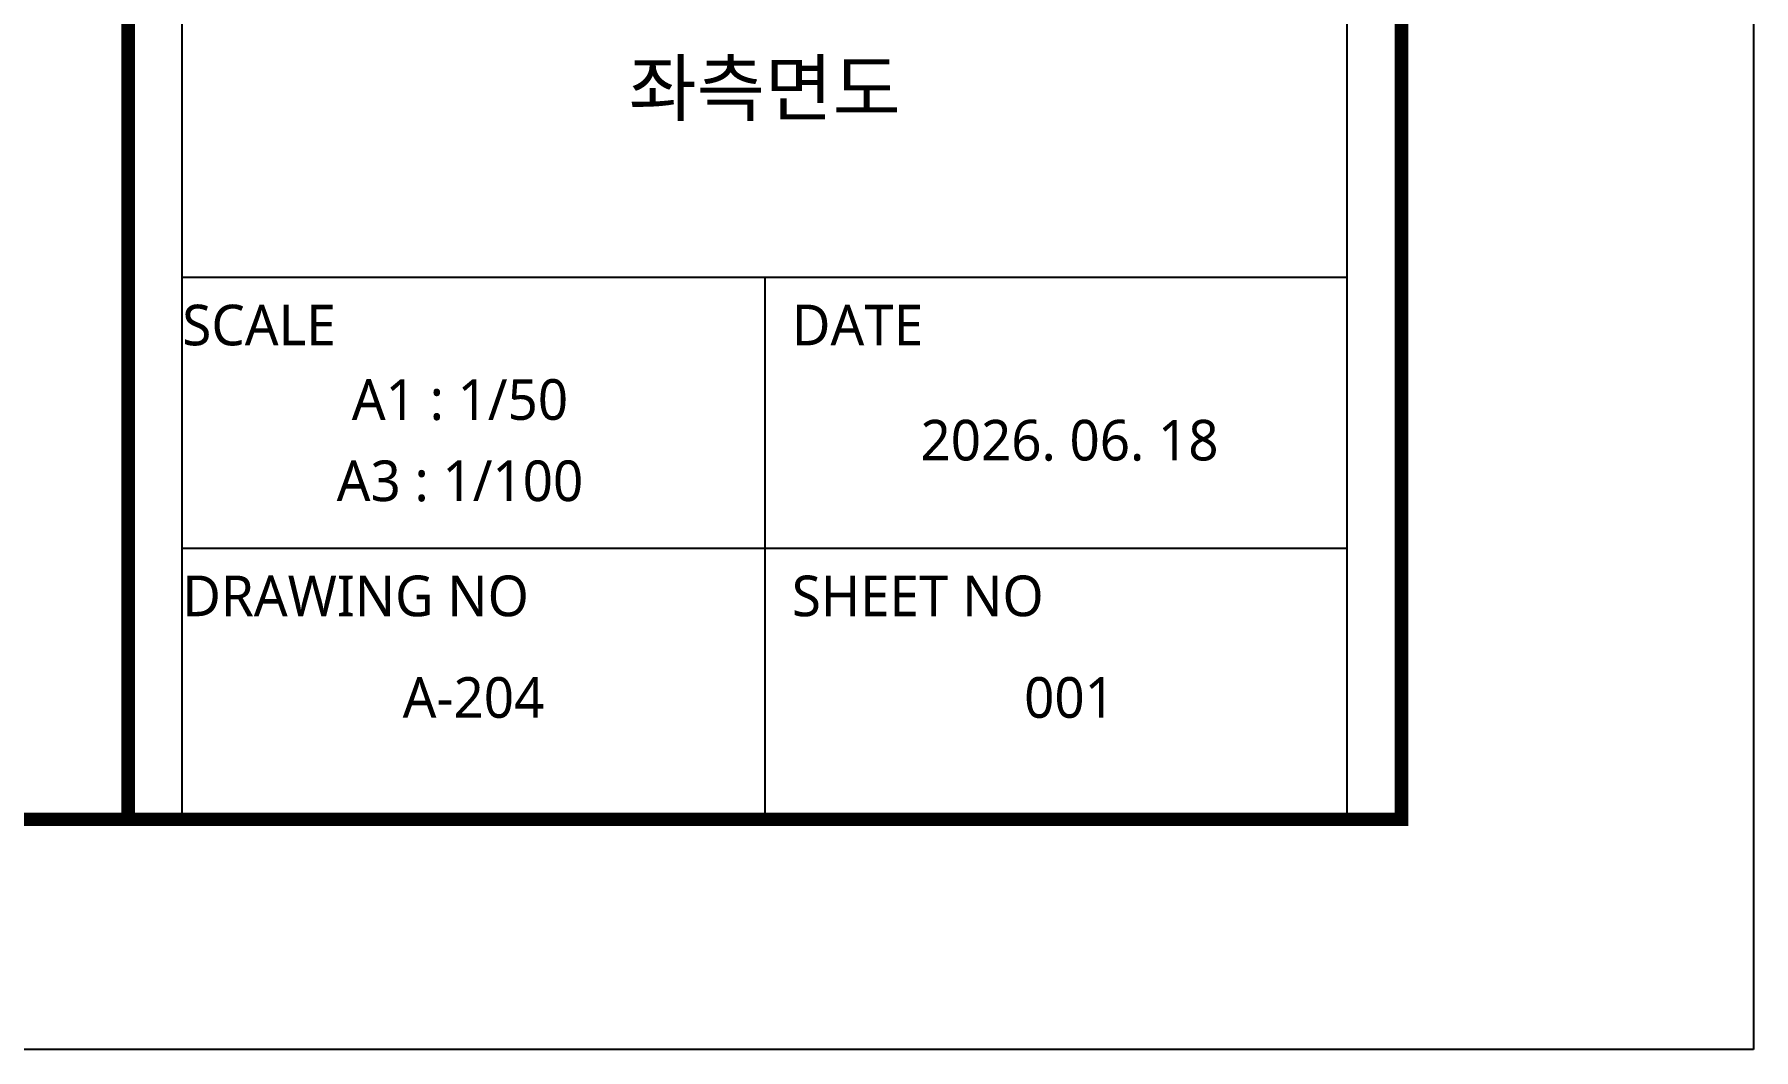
# Model space of a CAD drawing. Header units: millimetres. Extents: x 2135 to 254135, y 1035 to 90135.
# Drawn here: x 163789 to 170135, y 30735 to 34483 of the extents above; entities that cross this region are included whole.
import ezdxf
from ezdxf.enums import TextEntityAlignment as Align

# ---------------------------------------------------------------- set-up
doc = ezdxf.new("R2010")
doc.units = ezdxf.units.MM
for name, color, linetype in [('form_TED.A', 40, 'Continuous'), ('TEXT1_TED.A', 2, 'Continuous'), ('TEXT2_TED.A', 3, 'Continuous'), ('WA2(가벽)_TED.A', 7, 'Continuous')]:
    doc.layers.add(name, color=color, linetype=linetype)
doc.styles.add('맑은고딕', font='malgun.ttf')

# ---------------------------------------------------------------- blocks, each defined once
blk = doc.blocks.new('FORM_TED.A')
at = {"layer": 'form_TED.A', "color": 253, "ltscale": 30}
for p, q in [((362, 8.5), (362, 258.5)), ((405, 8.5), (405, 258.5))]:
    blk.add_line(p, q, dxfattribs=at)
at = {"layer": 'form_TED.A', "ltscale": 30}
for p, q in [((405, 28.5), (362, 28.5)), ((383.5, 28.5), (383.5, 8.5)), ((405, 18.5), (362, 18.5))]:
    blk.add_line(p, q, dxfattribs=at)
blk.add_lwpolyline([(420, 0), (0, 0), (0, 297), (420, 297)], close=True, dxfattribs=at)
at = {"layer": 'form_TED.A', "ltscale": 30, "const_width": 0.5}
blk.add_lwpolyline([(407, 8.5), (7, 8.5), (7, 288.5), (407, 288.5)], close=True, dxfattribs=at)
blk.add_lwpolyline([(360, 8.5), (360, 288.5)], dxfattribs=at)
at = {"layer": 'TEXT1_TED.A', "style": '맑은고딕'}
blk.add_text('2026. 06. 18', height=1.5, dxfattribs=at).set_placement((394.75, 22.5), align=Align.MIDDLE_CENTER)
at = {"layer": 'TEXT2_TED.A', "style": '맑은고딕'}
for s, p in [('SCALE', (362, 27.5)), ('DATE', (384.5, 27.5)), ('DRAWING NO', (362, 17.5)), ('SHEET NO', (384.5, 17.5))]:
    blk.add_text(s, height=1.5, dxfattribs=at).set_placement(p, align=Align.TOP_LEFT)

msp = doc.modelspace()

# ---------------------------------------------------------------- block references
at = {"layer": 'WA2(가벽)_TED.A', "xscale": 100, "yscale": 100, "zscale": 100}
msp.add_blockref('FORM_TED.A', (128134.6, 30735.4), dxfattribs=at)

# ---------------------------------------------------------------- texts
at = {"layer": 'TEXT1_TED.A', "style": '맑은고딕'}
for s, height, p in [('좌측면도', 200, (166484.6, 34285.4)), ('A1 : 1/50', 150, (165359.6, 33135.4)), ('A3 : 1/100', 150, (165359.6, 32835.4)), ('A-204', 150, (165409.6, 32035.4)), ('001', 150, (167609.6, 32035.4))]:
    msp.add_text(s, height=height, dxfattribs=at).set_placement(p, align=Align.MIDDLE_CENTER)

doc.saveas('drawing.dxf')
